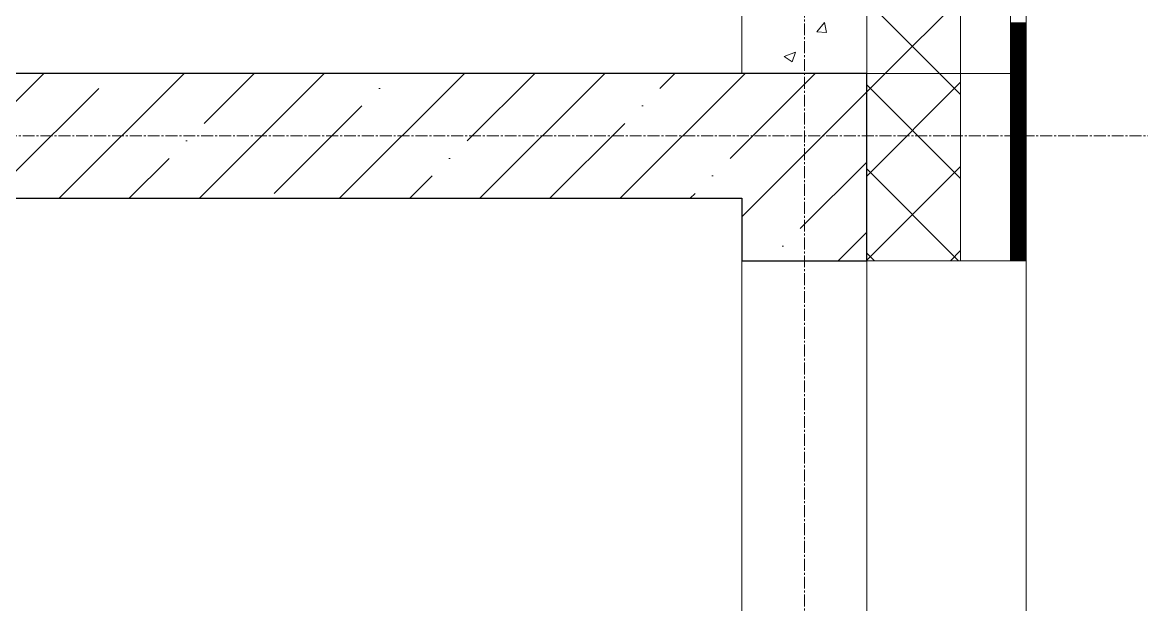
# Model space of a CAD drawing. Header units: millimetres. Extents: x -24360 to 609566, y -391049 to 148426.
# Drawn here: x 212878 to 214669, y 18804 to 19736 of the extents above; entities that cross this region are included whole.
import ezdxf

# ---------------------------------------------------------------- set-up
doc = ezdxf.new("R2010")
doc.units = ezdxf.units.MM
doc.linetypes.add('CENTER2', pattern=[28.575, 19.05, -3.175, 3.175, -3.175])
for name, color, linetype, lineweight in [('A-Wall-Open', 8, 'Continuous', 0), ('АР_Стены ЖБ', 7, 'Continuous', 30), ('АР_Стены ПЕНОблок', 52, 'Continuous', 20), ('АР_Тонкая', 254, 'Continuous', 5), ('АР_Утеплитель', 31, 'Continuous', 0), ('АР_Штриховка', 8, 'Continuous', 0)]:
    doc.layers.add(name, color=color, linetype=linetype, lineweight=lineweight)
doc.layers.add('АР_Оси_РД_100', color=7, linetype='Continuous', lineweight=0, true_color=0x525252)
doc.layers.add('РД_Витраж_проем', color=80, linetype='Continuous', lineweight=0, plot=False)

msp = doc.modelspace()

# ---------------------------------------------------------------- hatches: boundary and pattern name
at = {"layer": 'АР_Штриховка', "linetype": 'Continuous', "lineweight": 5, "true_color": 0x000000}
h = msp.add_hatch(dxfattribs=at)
h.set_pattern_fill('ANSI35', color=18, scale=25, angle=-360, style=0)
h.set_pattern_definition([(45, (194029.4, -14045.81), (-112.2532, 112.2532), []), (45, (194141.65, -14045.81), (-112.2532, 112.2532), [198.4375, -39.6875, 0, -39.6875])])
h.paths.add_polyline_path([(205329.4, 19654.189), (205529.4, 19454.189), (214029.4, 19454.189), (214229.4, 19654.189)], flags=0)
h = msp.add_hatch(dxfattribs=at)
h.set_pattern_fill('ANSI35', color=18, scale=25, angle=-360, style=0)
h.set_pattern_definition([(45, (194029.4, -14045.81), (-112.2532, 112.2532), []), (45, (194141.65, -14045.81), (-112.2532, 112.2532), [198.4375, -39.6875, 0, -39.6875])])
h.paths.add_polyline_path([(214229.4, 19654.189), (214029.4, 19454.189), (214029.4, 19354.189), (214229.4, 19354.189)], flags=0)
at = {"layer": 'АР_Штриховка', "linetype": 'Continuous', "lineweight": 0, "true_color": 0x000000}
h = msp.add_hatch(dxfattribs=at)
h.set_pattern_fill('ANSI37', color=18, scale=30, angle=-360, style=0)
h.set_pattern_definition([(45, (194029.4, -14045.81), (-67.35192, 67.35192), []), (135, (194029.4, -14045.81), (-67.35192, -67.35192), [])])
h.paths.add_polyline_path([(214379.4, 19654.189), (214229.4, 19654.189), (214229.4, 19354.189), (214379.4, 19354.189)], flags=0)
h.paths.add_polyline_path([(214379.4, 15554.189), (214229.4, 15554.189), (214229.4, 12454.189), (214379.4, 12604.189)], flags=0)
h = msp.add_hatch(dxfattribs=at)
h.set_pattern_fill('_U', color=18, angle=-360, style=0, pattern_type=0)
h.set_pattern_definition([(7e-12, (194029.3997, -14045.8112), (4e-17, 1), [])])
h.paths.add_polyline_path([(214484.4, 19654.189), (214459.4, 19654.189), (214459.4, 19354.189), (214484.4, 19354.189)], flags=0)
h.paths.add_polyline_path([(214484.4, 15554.189), (214459.4, 15554.189), (214459.4, 12684.189), (214484.4, 12709.189)], flags=0)
h = msp.add_hatch(dxfattribs=at)
h.set_pattern_fill('AR-CONC', color=18, angle=-315, style=0)
h.set_pattern_definition([(95, (194029.4, -14045.81), (140.09465, 117.5534), [19.05, -209.55]), (40, (194029.4, -14045.81), (-160.01845, 110.1767), [15.24, -167.6406]), (145.45144, (194041.07, -14036.02), (-19.9238, 227.7301), [16.19, -178.09024]), (91.1842, (193993.48, -14009.9), (221.4102, 161.9534), [28.575, -314.325]), (141.63556, (194011.93, -13996.4), (-7.0866, 342.8268), [24.285, -267.1356]), (36.18415, (193993.48, -14009.9), (-7.0866, 342.8268), [22.86, -251.4597]), (66, (194020.42, -14000.91), (179.52, 34.89515), [19.05, -209.55]), (11, (194020.42, -14000.91), (-86.5399, 173.9412), [15.24, -167.64]), (116.45145, (194035.38, -13998), (92.98005, 208.83634), [16.19, -178.0899]), (82.5, (194029.4, -14045.81), (-57.60547, 61.97341), [0, -165.608, 0, -170.18, 0, -168.275]), (52.5, (194029.4, -14045.81), (-23.58973, 118.087), [0, -97.028, 0, -161.798, 0, -64.135]), (12.5, (193989.35, -14085.86), (99.92786, 91.8262), [0, -63.5, 0, -198.12, 0, -262.89]), (2.5, (193971.39, -14103.82), (86.7639, 122.7224), [0, -82.55, 0, -131.572, 0, -186.69])])
h.paths.add_polyline_path([(214229.403, 19354.189), (214029.403, 19354.189), (214029.403, 19354.187), (214229.403, 19354.187)], flags=0)
h.paths.add_polyline_path([(214229.404, 18254.187), (214029.404, 18254.187), (214029.404, 17754.187), (214229.404, 17754.187)], flags=0)

# ---------------------------------------------------------------- linework, layer by layer
at = {"layer": 'A-Wall-Open', "color": 18, "linetype": 'Continuous', "lineweight": 0, "true_color": 0x000000}
for p, q in [((214029.403, 19354.187), (214029.404, 18254.187)), ((214229.4, 19354.189), (214229.4, 18254.189)), ((214229.403, 19354.187), (214229.404, 18254.187)), ((214484.4, 19354.189), (214484.4, 18254.189))]:
    msp.add_line(p, q, dxfattribs=at)
at = {"layer": 'АР_Оси_РД_100', "linetype": 'CENTER2'}
for p, q in [((214129.4, -4259.177), (214129.4, 29954.189)), ((223584.4, 19554.189), (188074.442, 19554.189))]:
    msp.add_line(p, q, dxfattribs=at)
at = {"layer": 'АР_Стены ЖБ', "color": 18, "linetype": 'Continuous', "lineweight": 30, "true_color": 0x000000}
for p, q in [((214229.4, 19654.189), (205329.4, 19654.189)), ((214229.4, 19354.189), (214229.4, 19654.189)), ((205529.4, 19454.189), (214029.4, 19454.189)), ((214029.4, 19454.189), (214029.4, 19354.189)), ((214029.4, 19354.189), (214229.4, 19354.189))]:
    msp.add_line(p, q, dxfattribs=at)
at = {"layer": 'АР_Стены ПЕНОблок', "color": 18, "linetype": 'Continuous', "lineweight": 20, "true_color": 0x000000}
for p, q in [((214029.4, 20654.189), (214029.4, 19654.189)), ((214229.4, 19654.189), (214229.4, 20654.189)), ((214029.4, 19654.189), (214229.4, 19654.189)), ((214229.403, 19354.189), (214029.403, 19354.189)), ((214029.403, 19354.189), (214029.403, 19354.187)), ((214029.403, 19354.187), (214229.403, 19354.187)), ((214229.403, 19354.187), (214229.403, 19354.189))]:
    msp.add_line(p, q, dxfattribs=at)
at = {"layer": 'АР_Тонкая', "color": 18, "linetype": 'Continuous', "lineweight": 5, "true_color": 0x000000}
for p, q in [((214379.4, 20654.189), (214379.4, 19654.189)), ((214459.4, 19654.189), (214459.4, 20654.189)), ((214459.4, 20654.189), (214459.4, 19654.189)), ((214484.4, 19654.189), (214484.4, 20654.189)), ((214379.4, 19654.189), (214459.4, 19654.189)), ((214459.4, 19654.189), (214379.4, 19654.189)), ((214379.4, 19654.189), (214379.4, 19354.189)), ((214459.4, 19654.189), (214484.4, 19654.189)), ((214459.4, 19354.189), (214459.4, 19654.189)), ((214484.4, 19654.189), (214459.4, 19654.189)), ((214459.4, 19654.189), (214459.4, 19354.189)), ((214484.4, 19354.189), (214484.4, 19654.189)), ((214379.4, 19354.189), (214459.4, 19354.189)), ((214459.4, 19354.189), (214484.4, 19354.189))]:
    msp.add_line(p, q, dxfattribs=at)
at = {"layer": 'АР_Утеплитель', "color": 18, "linetype": 'Continuous', "lineweight": 0, "true_color": 0x000000}
for p, q in [((214229.4, 20654.189), (214229.4, 19654.189)), ((214379.4, 19654.189), (214379.4, 20654.189)), ((214229.4, 19654.189), (214379.4, 19654.189)), ((214379.4, 19654.189), (214229.4, 19654.189)), ((214229.4, 19654.189), (214229.4, 19354.189)), ((214379.4, 19354.189), (214379.4, 19654.189)), ((214229.4, 19354.189), (214379.4, 19354.189))]:
    msp.add_line(p, q, dxfattribs=at)
at = {"layer": 'АР_Штриховка', "color": 18, "linetype": 'Continuous', "lineweight": 0, "true_color": 0x000000}
for p, q in [((214345.64, 19654.189), (214229.4, 19770.429)), ((214259.015, 19654.189), (214379.4, 19774.573)), ((214149.539, 19720.887), (214161.784, 19735.48)), ((214164.745, 19719.562), (214161.808, 19735.483)), ((214459.4, 19735.189), (214484.4, 19735.189)), ((214459.4, 19734.189), (214484.4, 19734.189)), ((214459.4, 19733.189), (214484.4, 19733.189)), ((214459.4, 19732.189), (214484.4, 19732.189)), ((214459.4, 19731.189), (214484.4, 19731.189)), ((214459.4, 19730.189), (214484.4, 19730.189)), ((214459.4, 19729.189), (214484.4, 19729.189)), ((214459.4, 19728.189), (214484.4, 19728.189)), ((214459.4, 19727.189), (214484.4, 19727.189)), ((214459.4, 19726.189), (214484.4, 19726.189)), ((214459.4, 19725.189), (214484.4, 19725.189)), ((214149.539, 19720.886), (214164.721, 19719.558)), ((214459.4, 19724.189), (214484.4, 19724.189)), ((214459.4, 19723.189), (214484.4, 19723.189)), ((214459.4, 19722.189), (214484.4, 19722.189)), ((214459.4, 19721.189), (214484.4, 19721.189)), ((214459.4, 19720.189), (214484.4, 19720.189)), ((214459.4, 19719.189), (214484.4, 19719.189)), ((214459.4, 19718.189), (214484.4, 19718.189)), ((214459.4, 19717.189), (214484.4, 19717.189)), ((214459.4, 19716.189), (214484.4, 19716.189)), ((214459.4, 19715.189), (214484.4, 19715.189)), ((214459.4, 19714.189), (214484.4, 19714.189)), ((214459.4, 19713.189), (214484.4, 19713.189)), ((214459.4, 19712.189), (214484.4, 19712.189)), ((214459.4, 19711.189), (214484.4, 19711.189)), ((214459.4, 19710.189), (214484.4, 19710.189)), ((214459.4, 19709.189), (214484.4, 19709.189)), ((214459.4, 19708.189), (214484.4, 19708.189)), ((214459.4, 19707.189), (214484.4, 19707.189)), ((214459.4, 19706.189), (214484.4, 19706.189)), ((214459.4, 19705.189), (214484.4, 19705.189)), ((214459.4, 19704.189), (214484.4, 19704.189)), ((214459.4, 19703.189), (214484.4, 19703.189)), ((214459.4, 19702.189), (214484.4, 19702.189)), ((214459.4, 19701.189), (214484.4, 19701.189)), ((214459.4, 19700.189), (214484.4, 19700.189)), ((214459.4, 19699.189), (214484.4, 19699.189)), ((214459.4, 19698.189), (214484.4, 19698.189)), ((214459.4, 19697.189), (214484.4, 19697.189)), ((214459.4, 19696.189), (214484.4, 19696.189)), ((214459.4, 19695.189), (214484.4, 19695.189)), ((214459.4, 19694.189), (214484.4, 19694.189)), ((214459.4, 19693.189), (214484.4, 19693.189)), ((214459.4, 19692.189), (214484.4, 19692.189)), ((214459.4, 19691.189), (214484.4, 19691.189)), ((214459.4, 19690.189), (214484.4, 19690.189)), ((214097.3, 19681.109), (214109.935, 19672.587)), ((214097.314, 19681.14), (214115.098, 19687.967)), ((214109.937, 19672.587), (214115.087, 19687.936)), ((214459.4, 19689.189), (214484.4, 19689.189)), ((214459.4, 19688.189), (214484.4, 19688.189)), ((214459.4, 19687.189), (214484.4, 19687.189)), ((214459.4, 19686.189), (214484.4, 19686.189)), ((214459.4, 19685.189), (214484.4, 19685.189)), ((214459.4, 19684.189), (214484.4, 19684.189)), ((214459.4, 19683.189), (214484.4, 19683.189)), ((214459.4, 19682.189), (214484.4, 19682.189)), ((214459.4, 19681.189), (214484.4, 19681.189)), ((214459.4, 19680.189), (214484.4, 19680.189)), ((214459.4, 19679.189), (214484.4, 19679.189)), ((214459.4, 19678.189), (214484.4, 19678.189)), ((214459.4, 19677.189), (214484.4, 19677.189)), ((214459.4, 19676.189), (214484.4, 19676.189)), ((214459.4, 19675.189), (214484.4, 19675.189)), ((214459.4, 19674.189), (214484.4, 19674.189)), ((214459.4, 19673.189), (214484.4, 19673.189)), ((214459.4, 19672.189), (214484.4, 19672.189)), ((214459.4, 19671.189), (214484.4, 19671.189)), ((214459.4, 19670.189), (214484.4, 19670.189)), ((214459.4, 19669.189), (214484.4, 19669.189)), ((214459.4, 19668.189), (214484.4, 19668.189)), ((214459.4, 19667.189), (214484.4, 19667.189)), ((214459.4, 19666.189), (214484.4, 19666.189)), ((214459.4, 19665.189), (214484.4, 19665.189)), ((214459.4, 19664.189), (214484.4, 19664.189)), ((214459.4, 19663.189), (214484.4, 19663.189)), ((214459.4, 19662.189), (214484.4, 19662.189)), ((214459.4, 19661.189), (214484.4, 19661.189)), ((214459.4, 19660.189), (214484.4, 19660.189)), ((214459.4, 19659.189), (214484.4, 19659.189)), ((214459.4, 19658.189), (214484.4, 19658.189)), ((214459.4, 19657.189), (214484.4, 19657.189)), ((214459.4, 19656.189), (214484.4, 19656.189)), ((214459.4, 19655.189), (214484.4, 19655.189))]:
    msp.add_line(p, q, dxfattribs=at)
at = {"layer": 'РД_Витраж_проем', "color": 18, "linetype": 'Continuous', "lineweight": 0, "true_color": 0x000000}
for p, q in [((214229.4, 19354.189), (214229.4, 15554.189)), ((214484.4, 19354.189), (214484.4, 15554.189))]:
    msp.add_line(p, q, dxfattribs=at)

doc.saveas('drawing.dxf')
